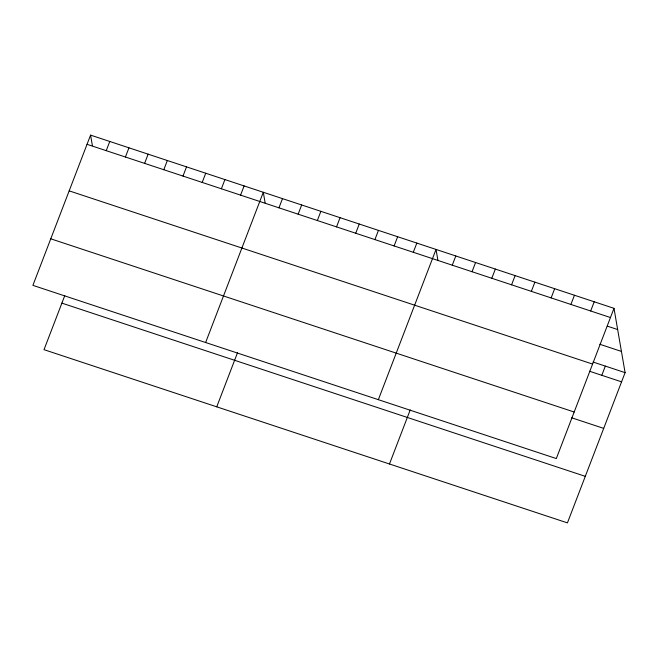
<?xml version="1.0" encoding="UTF-8"?>
<svg xmlns="http://www.w3.org/2000/svg" width="658" height="658" viewBox="0 0 658 658"><rect width="100%" height="100%" fill="white"/><g stroke="black" fill="none" stroke-linecap="round" stroke-linejoin="round"><path stroke-width="0.99" d="M90.574 135.12L32.9 285.358L556.314 458.568L613.988 308.331L90.574 135.12L92.408 145.731M106.234 150.666L109.763 141.47M64.772 295.606L44.012 349.669L567.426 522.88L625.1 372.642L613.988 308.331M125.423 157.023L128.952 147.82M144.612 163.373L148.149 154.169M163.809 169.723L167.338 160.519M182.998 176.073L186.527 166.877M202.187 182.422L205.724 173.227M221.384 188.772L224.913 179.576M240.573 195.13L244.102 185.926M205.625 342.514L263.299 192.276L265.133 202.894M278.959 207.829L282.488 198.634M216.745 406.825L237.497 352.762M298.148 214.179L301.685 204.983M317.345 220.529L320.874 211.333M336.534 226.878L340.063 217.683M355.723 233.236L359.26 224.033M374.92 239.586L378.449 230.382M394.109 245.936L397.638 236.74M413.298 252.285L416.835 243.09M378.35 399.677L436.024 249.44L437.858 260.05M452.268 265.182L455.797 255.987M389.47 463.989L410.222 409.926M472.041 271.729L475.57 262.526M491.814 278.268L495.342 269.073M511.587 284.815L515.115 275.612M531.36 291.354L534.888 282.159M551.133 297.901L554.661 288.697M570.905 304.44L574.442 295.245M590.678 310.987L594.215 301.792M601.799 375.299L605.327 366.103M87.037 144.316L610.451 317.534M607.293 326.129L617.656 329.559M599.775 344.257L621.432 351.421M593.088 362.048L625.1 372.642M69.172 190.861L592.587 364.071M589.552 371.252L621.571 381.846M50.765 238.813L574.179 412.023M571.687 417.789L603.707 428.391M61.877 303.124L585.299 476.343"/></g></svg>
